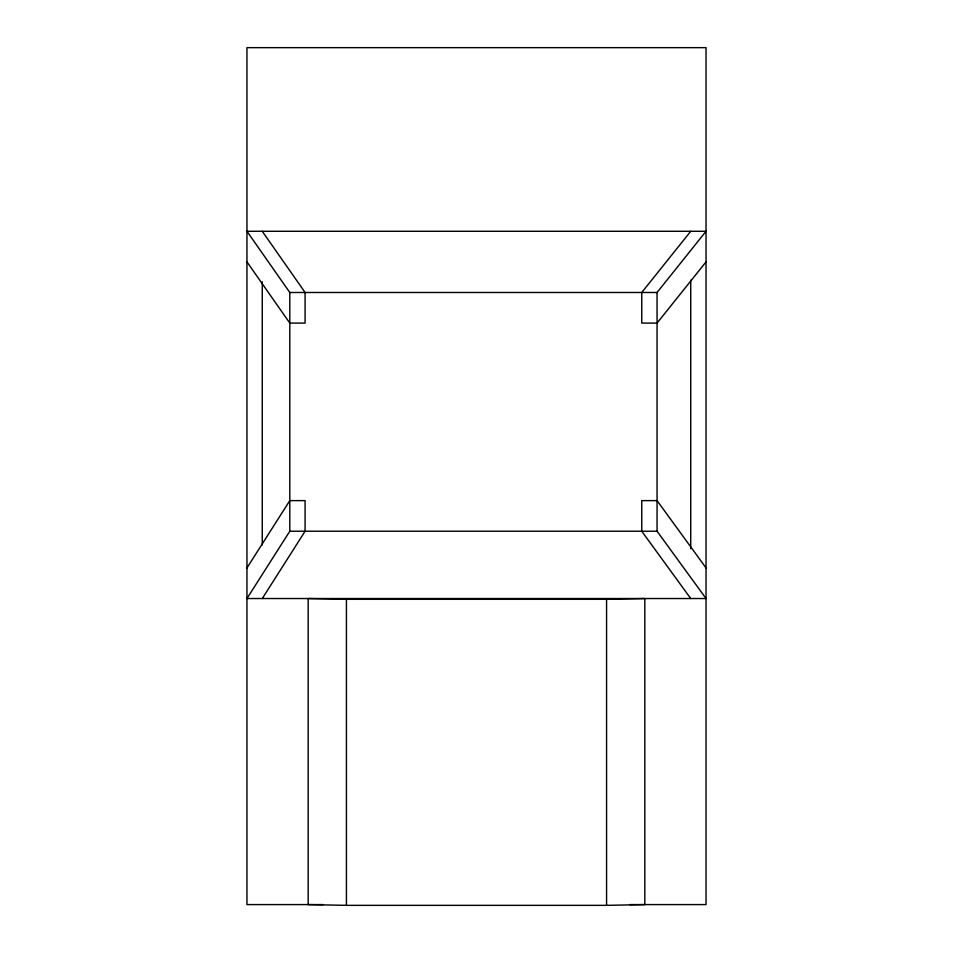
<?xml version="1.0" encoding="UTF-8"?>
<svg xmlns="http://www.w3.org/2000/svg" width="953" height="953" viewBox="0 0 953 953"><rect width="100%" height="100%" fill="white"/><g stroke="black" fill="none" stroke-linecap="round" stroke-linejoin="round"><path stroke-width="1.43" d="M246.958 567.928L289.795 500.623L305.091 500.623L305.091 531.226L262.266 598.532M289.795 531.226L246.958 598.532L706.042 598.532L657.058 531.226L657.058 292.488L706.042 231.281L246.958 231.281L289.795 292.488L289.795 531.226L657.058 531.226M690.734 231.281L641.75 292.488L641.75 323.091L657.058 323.091L706.042 261.884M606.573 599.306L644.824 598.532L644.824 904.588L606.573 905.35L346.427 905.35L308.176 904.588L308.176 598.532L346.427 599.306L606.573 599.306L606.573 905.35M289.795 292.488L657.058 292.488M323.258 904.588L246.958 904.588L246.958 47.65L706.042 47.65L706.042 904.588L629.742 904.588M706.042 567.928L657.058 500.623L641.75 500.623L641.75 531.226L690.734 598.532M262.266 231.281L305.091 292.488L305.091 323.091L289.795 323.091L246.958 261.884M690.734 280.218L690.734 548.654M346.427 599.306L346.427 905.35M262.266 281.838L262.266 545.009"/></g></svg>
